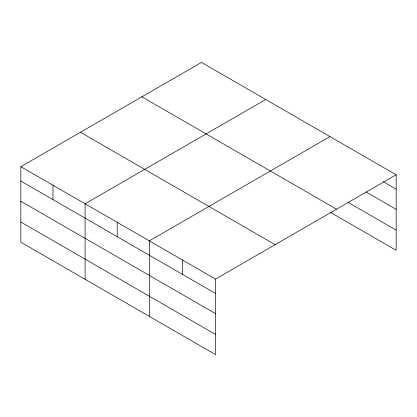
<?xml version="1.0" encoding="UTF-8"?>
<svg xmlns="http://www.w3.org/2000/svg" width="417" height="417" viewBox="0 0 417 417"><rect width="100%" height="100%" fill="white"/><g stroke="black" fill="none" stroke-linecap="round" stroke-linejoin="round"><path stroke-width="0.63" d="M20.85 166.696L215.511 279.082L215.511 354.596L20.85 242.209L20.85 166.696L201.489 62.404L396.15 174.791L396.15 250.304L330.525 212.42M265.728 99.491L85.089 203.783L85.089 279.296M329.967 136.578L149.322 240.87L149.322 316.383M215.511 279.082L396.15 174.791M383.249 181.708L396.15 189.156M365.86 191.851L396.15 209.334M347.914 202.276L396.15 230.127M141.879 96.822L336.54 209.204M80.46 132.278L275.121 244.664M20.85 181.061L215.511 293.448M20.85 201.244L215.511 313.626M20.85 222.032L215.511 334.418M182.417 259.973L182.417 274.344M117.208 222.329L117.208 236.694M52.969 185.237L52.969 199.607"/></g></svg>
